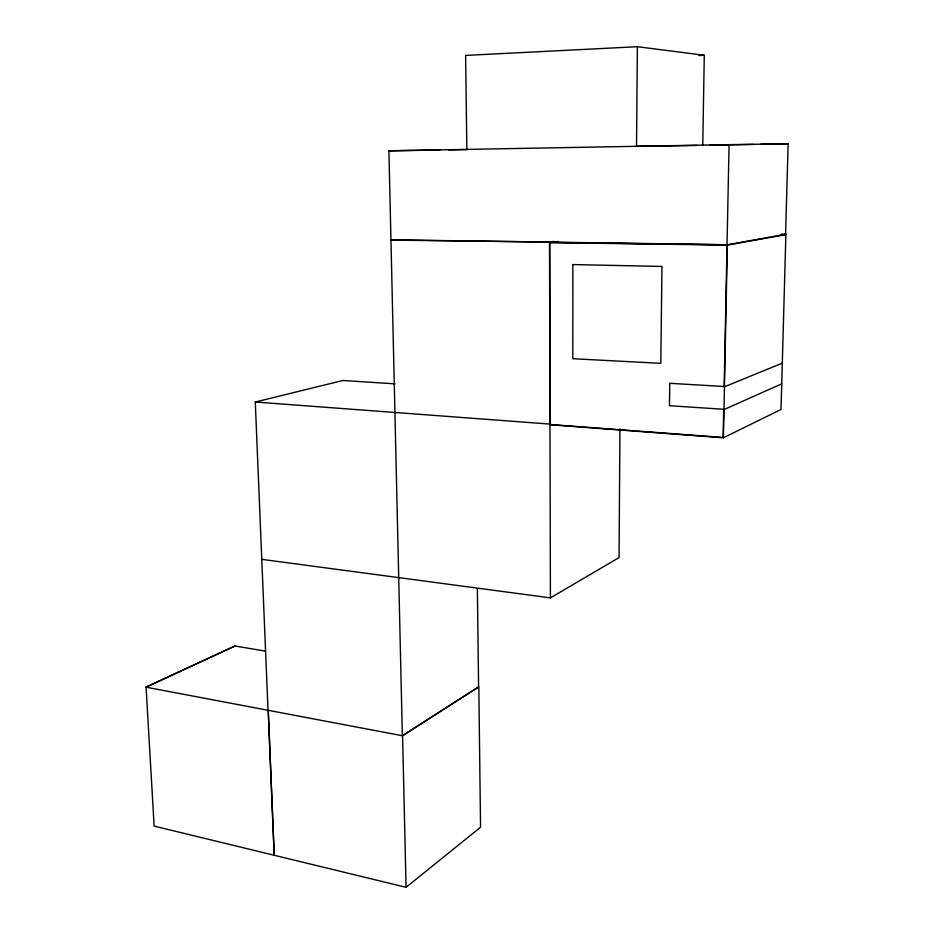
<?xml version="1.0" encoding="UTF-8"?>
<svg xmlns="http://www.w3.org/2000/svg" width="934" height="934" viewBox="0 0 934 934"><rect width="100%" height="100%" fill="white"/><g stroke="black" fill="none" stroke-linecap="round" stroke-linejoin="round"><path stroke-width="1.4" d="M619.931 428.823L619.067 557.586L550.418 597.877L261.777 559.338M466.848 149.393L465.622 55.421L637.373 46.7L636.521 146.311L696.986 145.447M702.753 145.365L704.283 55.269L637.373 46.7M726.722 244.696L390.949 239.816M549.507 242.373L727.037 244.813L785.599 234.294L788.121 143.813L729.069 144.63L724.154 386.501L669.748 383.302L669.456 405.706L723.687 409.29L723.114 437.486L549.974 424.491M723.418 437.777L727.341 245.093L785.879 234.644L781.011 409.477L723.418 437.777L550.243 424.76L549.787 242.653L558.392 241.486M235.041 646.024L146.078 687.179L154.122 826.1L406.068 887.3L480.555 827.209L478.815 686.864L402.589 735.77L145.879 687.144L234.854 645.989L265.244 651.08M723.99 409.582L781.723 383.839M724.457 386.793L782.295 363.139M268.023 710.284L255.274 402.017L342.906 380.488L395.117 383.862M553.804 241.392L549.507 241.964L550.418 597.877M698.48 55.538L704.283 55.269M477.367 588.583L478.593 686.829L402.356 735.735L388.906 150.806L729.069 144.63M709.98 145.225L753.388 144.443M760.626 144.315L788.121 143.813M388.906 150.806L439.879 150.035M448.612 149.895L467.549 149.603M781.233 234.247L785.599 234.294M781.513 234.597L785.879 234.644M390.961 240.108L549.227 242.011M549.507 242.642L727.341 245.093M255.274 402.017L549.974 424.094M402.589 735.77L406.068 887.3M572.846 264.567L572.811 358.714L660.805 363.338L661.961 266.435L572.846 264.567M274.222 855.275L268.233 710.319L274.199 855.264"/></g></svg>
